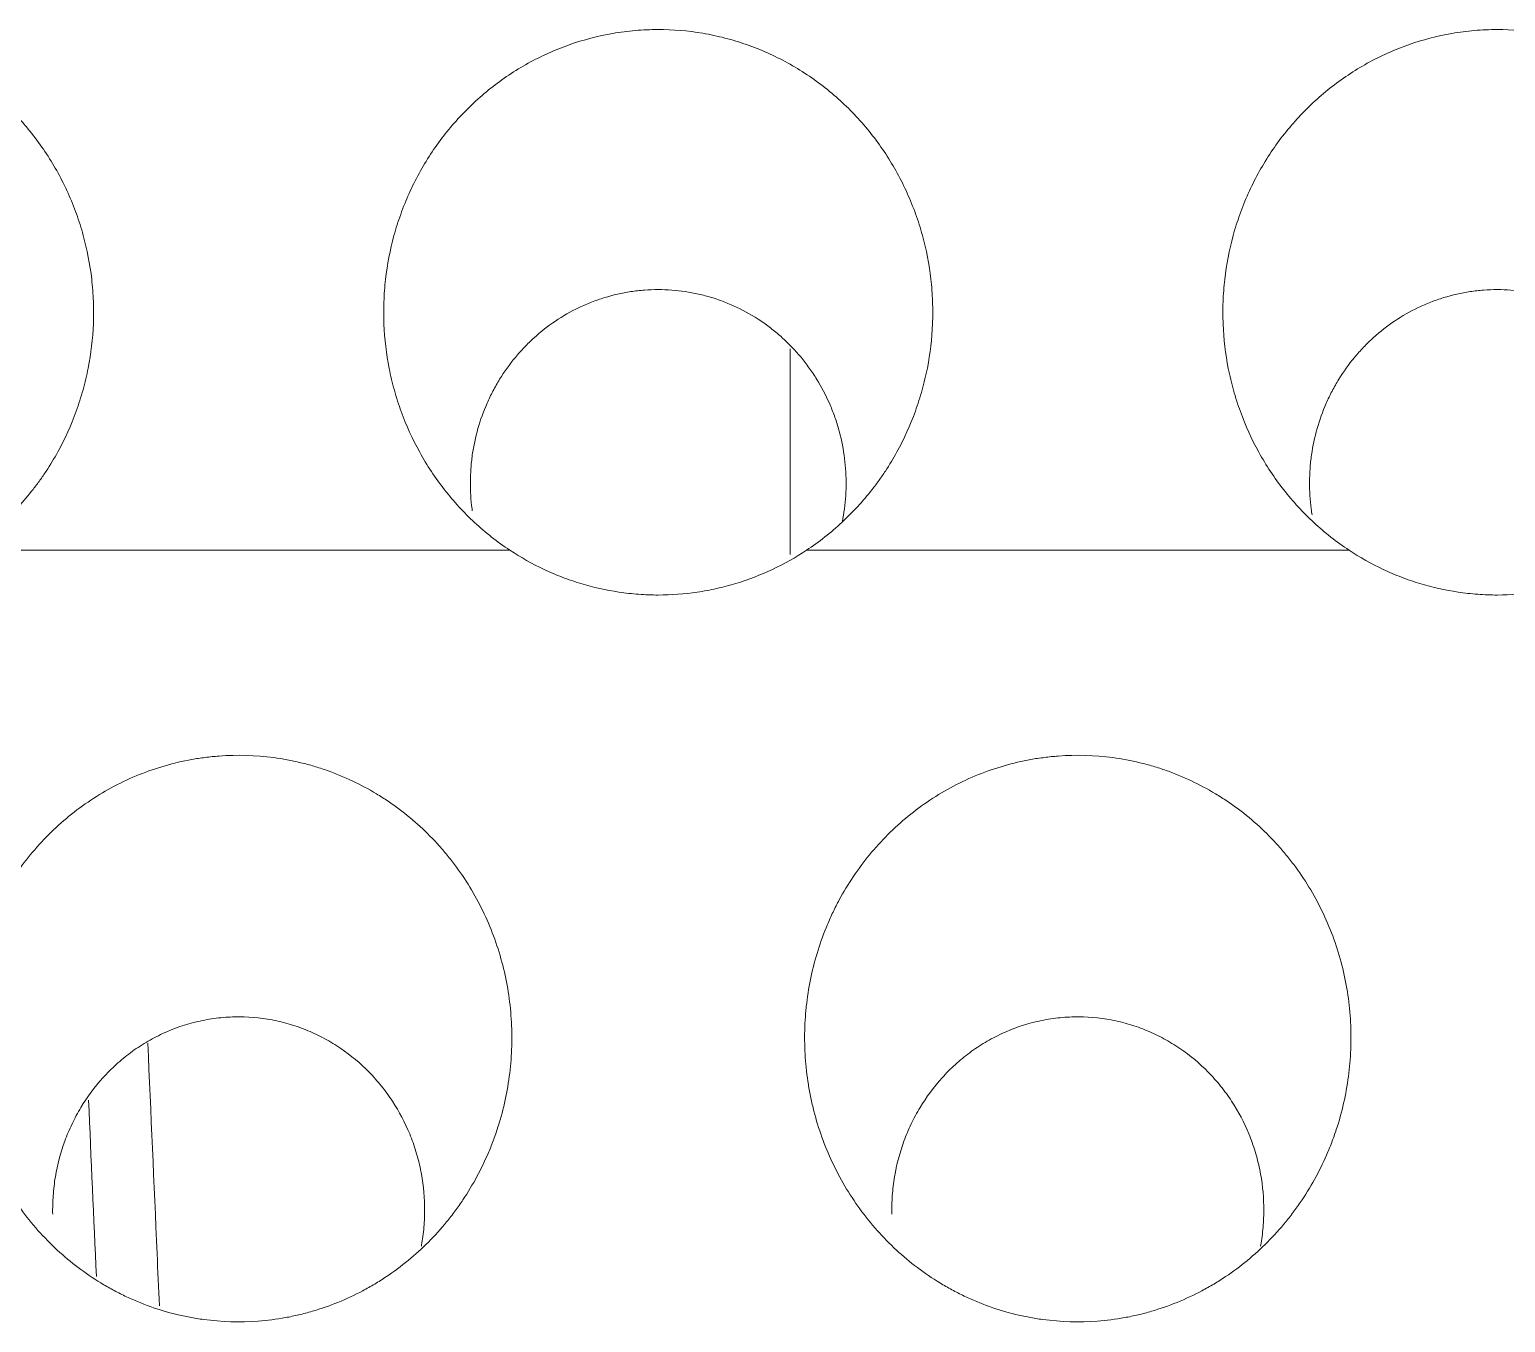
# Model space of a CAD drawing. Header units: millimetres. Extents: x 70151 to 230897, y 35202 to 113211.
# Drawn here: x 179009.68 to 179014.93, y 69174.55 to 69179.15 of the extents above; entities that cross this region are included whole.
import ezdxf

# ---------------------------------------------------------------- set-up
doc = ezdxf.new("R2010")
doc.units = ezdxf.units.MM
doc.header["$LTSCALE"] = 50
doc.layers.add('2-con', color=2, linetype='Continuous')
doc.layers.add('mark-B', color=2, linetype='Continuous', lineweight=20)

# ---------------------------------------------------------------- blocks, each defined once
blk = doc.blocks.new('무풍1WAY 대형')
at = {"layer": 'mark-B'}
blk.add_line((-357.4697, -417.8356), (-357.4697, -418.5682), dxfattribs=at)
for points, knots in [([(-357.7175, -415.5064), (-357.6791, -415.5593), (-357.6464, -415.6149), (-357.5919, -415.731), (-357.5701, -415.7915), (-357.5497, -415.8703), (-357.546, -415.8862), (-357.5394, -415.9179), (-357.5306, -415.9656), (-357.5216, -416.0455), (-357.5202, -416.1099), (-357.5214, -416.1583), (-357.5222, -416.1745), (-357.5245, -416.2069), (-357.5261, -416.2231), (-357.5357, -416.3036), (-357.5492, -416.3665), (-357.5782, -416.4585), (-357.5893, -416.4888), (-357.6082, -416.5336), (-357.6149, -416.5485), (-357.629, -416.5778), (-357.6363, -416.5923), (-357.6747, -416.6634), (-357.7106, -416.7168), (-357.772, -416.7917), (-357.7938, -416.8158), (-357.8401, -416.862), (-357.8642, -416.8838), (-357.9392, -416.9452), (-357.993, -416.9809), (-358.0794, -417.0265), (-358.1093, -417.0404), (-358.1697, -417.0647), (-358.2311, -417.0858), (-358.2941, -417.1005), (-358.3421, -417.1092), (-358.3582, -417.1116), (-358.3906, -417.1158), (-358.407, -417.1174), (-358.4888, -417.1235), (-358.5536, -417.1215), (-358.6501, -417.1087), (-358.6822, -417.1027), (-358.73, -417.0912), (-358.7459, -417.087), (-358.7772, -417.0777), (-358.7927, -417.0727), (-358.8693, -417.0457), (-358.9278, -417.018), (-358.9977, -416.9759), (-359.0116, -416.9671), (-359.0387, -416.9488), (-359.0785, -416.9205), (-359.1406, -416.8688), (-359.1861, -416.8228), (-359.2185, -416.7865), (-359.229, -416.7742), (-359.2496, -416.7488), (-359.2595, -416.7359), (-359.3075, -416.6703), (-359.3403, -416.6148), (-359.3815, -416.5273), (-359.3939, -416.4973), (-359.416, -416.436), (-359.4255, -416.405), (-359.4494, -416.3113), (-359.4595, -416.2478), (-359.4658, -416.1509), (-359.4664, -416.1182), (-359.4645, -416.0535), (-359.4621, -416.0213), (-359.4505, -415.9256), (-359.4369, -415.8626), (-359.4124, -415.7851), (-359.4071, -415.7696), (-359.3958, -415.7391), (-359.3779, -415.694), (-359.3431, -415.6214), (-359.3099, -415.5661), (-359.2829, -415.5258), (-359.2736, -415.5125), (-359.2542, -415.4864), (-359.2442, -415.4734), (-359.1925, -415.4103), (-359.1469, -415.3645), (-359.0722, -415.3029), (-359.0462, -415.2835), (-359.0056, -415.2563), (-358.9917, -415.2475), (-358.9636, -415.2307), (-358.9494, -415.2227), (-358.8775, -415.1845), (-358.8176, -415.1601), (-358.7396, -415.1374), (-358.7239, -415.1332), (-358.6921, -415.1257), (-358.676, -415.1224), (-358.6276, -415.1136), (-358.5952, -415.1095), (-358.4982, -415.1022), (-358.4333, -415.1041), (-358.352, -415.1151), (-358.3358, -415.1177), (-358.3036, -415.1238), (-358.2559, -415.1341), (-358.1782, -415.1574), (-358.1182, -415.1823), (-358.0739, -415.2034), (-358.0593, -415.2108), (-358.0305, -415.2264), (-358.0163, -415.2346), (-357.9469, -415.2769), (-357.8953, -415.3159), (-357.8236, -415.3822), (-357.8006, -415.4056), (-357.7572, -415.4545), (-357.7368, -415.4799), (-357.7175, -415.5064)], [0, 0, 0, 0, 0.03125, 0.03125, 0.0625, 0.0625, 0.070312, 0.070312, 0.078125, 0.09375, 0.109375, 0.109375, 0.117187, 0.117187, 0.125, 0.125, 0.15625, 0.15625, 0.171875, 0.171875, 0.179687, 0.179687, 0.1875, 0.1875, 0.21875, 0.21875, 0.234375, 0.234375, 0.25, 0.25, 0.28125, 0.28125, 0.296875, 0.296875, 0.3125, 0.328125, 0.328125, 0.335937, 0.335937, 0.34375, 0.34375, 0.375, 0.375, 0.390625, 0.390625, 0.398437, 0.398437, 0.40625, 0.40625, 0.4375, 0.4375, 0.445312, 0.445312, 0.453125, 0.46875, 0.484375, 0.484375, 0.492187, 0.492187, 0.5, 0.5, 0.53125, 0.53125, 0.546875, 0.546875, 0.5625, 0.5625, 0.59375, 0.59375, 0.609375, 0.609375, 0.625, 0.625, 0.65625, 0.65625, 0.664062, 0.664062, 0.671875, 0.6875, 0.703125, 0.703125, 0.710937, 0.710937, 0.71875, 0.71875, 0.75, 0.75, 0.765625, 0.765625, 0.773437, 0.773437, 0.78125, 0.78125, 0.8125, 0.8125, 0.820312, 0.820312, 0.828125, 0.828125, 0.84375, 0.84375, 0.875, 0.875, 0.882812, 0.882812, 0.890625, 0.90625, 0.921875, 0.921875, 0.929687, 0.929687, 0.9375, 0.9375, 0.96875, 0.96875, 0.984375, 0.984375, 1, 1, 1, 1]), ([(-354.73, -415.5064), (-354.6915, -415.5593), (-354.6589, -415.6149), (-354.6044, -415.731), (-354.5825, -415.7915), (-354.5622, -415.8703), (-354.5585, -415.8862), (-354.5519, -415.9179), (-354.5431, -415.9656), (-354.534, -416.0455), (-354.5326, -416.1099), (-354.5339, -416.1583), (-354.5347, -416.1745), (-354.537, -416.2069), (-354.5385, -416.2231), (-354.5481, -416.3036), (-354.5617, -416.3665), (-354.5906, -416.4585), (-354.6017, -416.4888), (-354.6207, -416.5336), (-354.6274, -416.5485), (-354.6414, -416.5778), (-354.6488, -416.5923), (-354.6872, -416.6634), (-354.723, -416.7168), (-354.7845, -416.7917), (-354.8063, -416.8158), (-354.8525, -416.862), (-354.8766, -416.8838), (-354.9517, -416.9452), (-355.0054, -416.9809), (-355.0919, -417.0265), (-355.1218, -417.0404), (-355.1822, -417.0647), (-355.2435, -417.0858), (-355.3066, -417.1005), (-355.3546, -417.1092), (-355.3707, -417.1116), (-355.4031, -417.1158), (-355.4195, -417.1174), (-355.5012, -417.1235), (-355.5661, -417.1215), (-355.6626, -417.1087), (-355.6946, -417.1027), (-355.7425, -417.0912), (-355.7583, -417.087), (-355.7897, -417.0777), (-355.8051, -417.0727), (-355.8817, -417.0457), (-355.9403, -417.018), (-356.0102, -416.9759), (-356.024, -416.9671), (-356.0511, -416.9488), (-356.0909, -416.9205), (-356.1531, -416.8688), (-356.1985, -416.8228), (-356.231, -416.7865), (-356.2415, -416.7742), (-356.262, -416.7488), (-356.272, -416.7359), (-356.32, -416.6703), (-356.3528, -416.6148), (-356.394, -416.5273), (-356.4064, -416.4973), (-356.4284, -416.436), (-356.4379, -416.405), (-356.4619, -416.3113), (-356.472, -416.2478), (-356.4783, -416.1509), (-356.4788, -416.1182), (-356.477, -416.0535), (-356.4746, -416.0213), (-356.4629, -415.9256), (-356.4494, -415.8626), (-356.4248, -415.7851), (-356.4195, -415.7696), (-356.4083, -415.7391), (-356.3904, -415.694), (-356.3555, -415.6214), (-356.3223, -415.5661), (-356.2954, -415.5258), (-356.286, -415.5125), (-356.2667, -415.4864), (-356.2566, -415.4734), (-356.205, -415.4103), (-356.1594, -415.3645), (-356.0846, -415.3029), (-356.0586, -415.2835), (-356.018, -415.2563), (-356.0042, -415.2475), (-355.9761, -415.2307), (-355.9618, -415.2227), (-355.89, -415.1845), (-355.8301, -415.1601), (-355.7521, -415.1374), (-355.7363, -415.1332), (-355.7045, -415.1257), (-355.6884, -415.1224), (-355.64, -415.1136), (-355.6077, -415.1095), (-355.5106, -415.1022), (-355.4458, -415.1041), (-355.3644, -415.1151), (-355.3482, -415.1177), (-355.3161, -415.1238), (-355.2683, -415.1341), (-355.1907, -415.1574), (-355.1306, -415.1823), (-355.0864, -415.2034), (-355.0717, -415.2108), (-355.0429, -415.2264), (-355.0288, -415.2346), (-354.9593, -415.2769), (-354.9077, -415.3159), (-354.8361, -415.3822), (-354.8131, -415.4056), (-354.7697, -415.4545), (-354.7492, -415.4799), (-354.73, -415.5064)], [0, 0, 0, 0, 0.03125, 0.03125, 0.0625, 0.0625, 0.070312, 0.070312, 0.078125, 0.09375, 0.109375, 0.109375, 0.117187, 0.117187, 0.125, 0.125, 0.15625, 0.15625, 0.171875, 0.171875, 0.179687, 0.179687, 0.1875, 0.1875, 0.21875, 0.21875, 0.234375, 0.234375, 0.25, 0.25, 0.28125, 0.28125, 0.296875, 0.296875, 0.3125, 0.328125, 0.328125, 0.335938, 0.335938, 0.34375, 0.34375, 0.375, 0.375, 0.390625, 0.390625, 0.398438, 0.398438, 0.40625, 0.40625, 0.4375, 0.4375, 0.445313, 0.445313, 0.453125, 0.46875, 0.484375, 0.484375, 0.492188, 0.492188, 0.5, 0.5, 0.53125, 0.53125, 0.546875, 0.546875, 0.5625, 0.5625, 0.59375, 0.59375, 0.609375, 0.609375, 0.625, 0.625, 0.65625, 0.65625, 0.664063, 0.664063, 0.671875, 0.6875, 0.703125, 0.703125, 0.710938, 0.710938, 0.71875, 0.71875, 0.75, 0.75, 0.765625, 0.765625, 0.773438, 0.773438, 0.78125, 0.78125, 0.8125, 0.8125, 0.820313, 0.820313, 0.828125, 0.828125, 0.84375, 0.84375, 0.875, 0.875, 0.882813, 0.882813, 0.890625, 0.90625, 0.921875, 0.921875, 0.929688, 0.929688, 0.9375, 0.9375, 0.96875, 0.96875, 0.984375, 0.984375, 1, 1, 1, 1]), ([(-355.1824, -416.0963), (-355.1934, -415.8468), (-355.2044, -415.5973), (-355.2181, -415.2857), (-355.2208, -415.2237), (-355.2236, -415.1616)], [0, 0, 0, 0, 0.800791, 0.800791, 1, 1, 1, 1]), ([(-357.8313, -415.4879), (-357.8308, -415.5101), (-357.8314, -415.5323), (-357.8345, -415.5765), (-357.8372, -415.5986), (-357.8481, -415.6641), (-357.8593, -415.7065), (-357.882, -415.7685), (-357.8905, -415.7888), (-357.9049, -415.8189), (-357.9099, -415.8288), (-357.9204, -415.8483), (-357.9259, -415.8579), (-357.9543, -415.9051), (-357.9805, -415.9405), (-358.025, -415.9898), (-358.0409, -416.0057), (-358.0737, -416.0355), (-358.1078, -416.0635), (-358.1538, -416.0941), (-358.1828, -416.1104), (-358.2025, -416.1208), (-358.2126, -416.1257), (-358.2631, -416.1492), (-358.3049, -416.1636), (-358.3696, -416.1786), (-358.3916, -416.1826), (-358.436, -416.1881), (-358.4582, -416.1897), (-358.5245, -416.1911), (-358.5686, -416.1874), (-358.6235, -416.177), (-358.6344, -416.1747), (-358.6561, -416.1694), (-358.6668, -416.1665), (-358.6986, -416.1569), (-358.7402, -416.1421), (-358.79, -416.1183), (-358.8189, -416.1017), (-358.838, -416.0901), (-358.8474, -416.0841), (-358.8933, -416.0529), (-358.927, -416.0246), (-358.9732, -415.9774), (-358.9879, -415.9609), (-359.0088, -415.9349), (-359.0155, -415.9261), (-359.0286, -415.9081), (-359.0349, -415.899), (-359.065, -415.853), (-359.0855, -415.8141), (-359.1064, -415.7633), (-359.1103, -415.753), (-359.1178, -415.7321), (-359.1213, -415.7216), (-359.131, -415.6898), (-359.1364, -415.6684), (-359.1497, -415.6039), (-359.1545, -415.5603), (-359.1557, -415.4941), (-359.1551, -415.4718), (-359.1518, -415.4278), (-359.1492, -415.4059), (-359.145, -415.381), (-359.1444, -415.3777), (-359.1438, -415.3744)], [0, 0, 0, 0, 0.029281, 0.029281, 0.058562, 0.058562, 0.117123, 0.117123, 0.146404, 0.146404, 0.161045, 0.161045, 0.175685, 0.175685, 0.234247, 0.234247, 0.263528, 0.263528, 0.292809, 0.322089, 0.33673, 0.33673, 0.35137, 0.35137, 0.409932, 0.409932, 0.439213, 0.439213, 0.468494, 0.468494, 0.527055, 0.527055, 0.541696, 0.541696, 0.556336, 0.556336, 0.585617, 0.614898, 0.629538, 0.629538, 0.644179, 0.644179, 0.702741, 0.702741, 0.732021, 0.732021, 0.746662, 0.746662, 0.761302, 0.761302, 0.819864, 0.819864, 0.834504, 0.834504, 0.849145, 0.849145, 0.878426, 0.878426, 0.936987, 0.936987, 0.966268, 0.966268, 0.995549, 0.995549, 1, 1, 1, 1]), ([(-354.8437, -415.4879), (-354.8433, -415.5101), (-354.8438, -415.5323), (-354.847, -415.5765), (-354.8496, -415.5986), (-354.8605, -415.6641), (-354.8717, -415.7065), (-354.8944, -415.7685), (-354.903, -415.7888), (-354.9173, -415.8189), (-354.9224, -415.8288), (-354.9329, -415.8483), (-354.9383, -415.8579), (-354.9668, -415.9051), (-354.9929, -415.9405), (-355.0375, -415.9898), (-355.0533, -416.0057), (-355.0862, -416.0355), (-355.1203, -416.0635), (-355.1662, -416.0941), (-355.1953, -416.1104), (-355.215, -416.1208), (-355.225, -416.1257), (-355.2756, -416.1492), (-355.3174, -416.1636), (-355.3821, -416.1786), (-355.404, -416.1826), (-355.4485, -416.1881), (-355.4706, -416.1897), (-355.537, -416.1911), (-355.5811, -416.1874), (-355.6359, -416.177), (-355.6469, -416.1747), (-355.6685, -416.1694), (-355.6793, -416.1665), (-355.7111, -416.1569), (-355.7526, -416.1421), (-355.8025, -416.1183), (-355.8314, -416.1017), (-355.8504, -416.0901), (-355.8598, -416.0841), (-355.9058, -416.0529), (-355.9395, -416.0246), (-355.9857, -415.9774), (-356.0003, -415.9609), (-356.0212, -415.9349), (-356.028, -415.9261), (-356.041, -415.9081), (-356.0473, -415.899), (-356.0775, -415.853), (-356.0979, -415.8141), (-356.1188, -415.7633), (-356.1228, -415.753), (-356.1302, -415.7321), (-356.1337, -415.7216), (-356.1435, -415.6898), (-356.1489, -415.6684), (-356.1621, -415.6039), (-356.167, -415.5603), (-356.1682, -415.4941), (-356.1676, -415.4718), (-356.1643, -415.4278), (-356.1616, -415.4059), (-356.1574, -415.381), (-356.1568, -415.3777), (-356.1562, -415.3744)], [0, 0, 0, 0, 0.029281, 0.029281, 0.058562, 0.058562, 0.117123, 0.117123, 0.146404, 0.146404, 0.161045, 0.161045, 0.175685, 0.175685, 0.234247, 0.234247, 0.263528, 0.263528, 0.292809, 0.322089, 0.33673, 0.33673, 0.35137, 0.35137, 0.409932, 0.409932, 0.439213, 0.439213, 0.468494, 0.468494, 0.527055, 0.527055, 0.541696, 0.541696, 0.556336, 0.556336, 0.585617, 0.614898, 0.629538, 0.629538, 0.644179, 0.644179, 0.702741, 0.702741, 0.732021, 0.732021, 0.746662, 0.746662, 0.761302, 0.761302, 0.819864, 0.819864, 0.834504, 0.834504, 0.849145, 0.849145, 0.878426, 0.878426, 0.936987, 0.936987, 0.966268, 0.966268, 0.995549, 0.995549, 1, 1, 1, 1]), ([(-359.4591, -417.8514), (-359.4977, -417.8259), (-359.5382, -417.8031), (-359.6017, -417.7731), (-359.6234, -417.7639), (-359.667, -417.7471), (-359.6891, -417.7395), (-359.7557, -417.7194), (-359.801, -417.7092), (-359.8702, -417.6989), (-359.8935, -417.6963), (-359.9405, -417.6928), (-359.9639, -417.6919), (-360.0339, -417.6919), (-360.0803, -417.6954), (-360.1493, -417.7056), (-360.1722, -417.7099), (-360.2179, -417.7201), (-360.2407, -417.7261), (-360.308, -417.7465), (-360.3948, -417.78), (-360.4759, -417.8255), (-360.515, -417.8514)], [0, 0, 0, 0, 0.125, 0.125, 0.1875, 0.1875, 0.25, 0.25, 0.375, 0.375, 0.4375, 0.4375, 0.5, 0.5, 0.625, 0.625, 0.6875, 0.6875, 0.75, 0.75, 0.875, 1, 1, 1, 1]), ([(-356.4715, -417.8514), (-356.5102, -417.8259), (-356.5506, -417.8031), (-356.6142, -417.7731), (-356.6359, -417.7639), (-356.6795, -417.7471), (-356.7015, -417.7395), (-356.7682, -417.7194), (-356.8135, -417.7092), (-356.8827, -417.6989), (-356.9059, -417.6963), (-356.9529, -417.6928), (-356.9764, -417.6919), (-357.0464, -417.6919), (-357.0927, -417.6954), (-357.1617, -417.7056), (-357.1847, -417.7099), (-357.2303, -417.7201), (-357.2532, -417.7261), (-357.3205, -417.7465), (-357.4072, -417.78), (-357.4884, -417.8255), (-357.5275, -417.8514)], [0, 0, 0, 0, 0.125, 0.125, 0.1875, 0.1875, 0.25, 0.25, 0.375, 0.375, 0.4375, 0.4375, 0.5, 0.5, 0.625, 0.625, 0.6875, 0.6875, 0.75, 0.75, 0.875, 1, 1, 1, 1]), ([(-359.4591, -417.8514), (-359.4141, -417.8812), (-359.3723, -417.9141), (-359.2947, -417.986), (-359.259, -418.0249), (-359.2098, -418.0876), (-359.1942, -418.1093), (-359.1646, -418.1541), (-359.1508, -418.1769), (-359.1122, -418.2467), (-359.0903, -418.2949), (-359.063, -418.3697), (-359.0548, -418.3951), (-359.0405, -418.4466), (-359.0343, -418.4726), (-359.0189, -418.5507), (-359.0128, -418.6032), (-359.0095, -418.6825), (-359.0094, -418.709), (-359.0113, -418.7622), (-359.0133, -418.789), (-359.0223, -418.8683), (-359.0323, -418.9202), (-359.0532, -418.9967), (-359.0612, -419.0219), (-359.0746, -419.0594), (-359.0793, -419.0719), (-359.0893, -419.0966), (-359.0946, -419.109), (-359.122, -419.17), (-359.1475, -419.2166), (-359.2054, -419.3051), (-359.2379, -419.3472), (-359.283, -419.3967), (-359.2923, -419.4065), (-359.3111, -419.4256), (-359.3399, -419.4536), (-359.3702, -419.4796), (-359.4326, -419.5291), (-359.4769, -419.5587), (-359.5472, -419.5977), (-359.5714, -419.6098), (-359.6205, -419.6319), (-359.6453, -419.6418), (-359.7208, -419.6684), (-359.7724, -419.6819), (-359.8385, -419.6933), (-359.8518, -419.6953), (-359.8786, -419.6988), (-359.8921, -419.7003), (-359.9324, -419.7037), (-359.9592, -419.7049), (-360.0394, -419.705), (-360.0926, -419.7006), (-360.1588, -419.6894), (-360.1721, -419.6868), (-360.1985, -419.6812), (-360.2117, -419.6781), (-360.2508, -419.668), (-360.2764, -419.6602), (-360.3521, -419.6337), (-360.4008, -419.612), (-360.4713, -419.5732), (-360.4944, -419.5591), (-360.5392, -419.5294), (-360.5608, -419.5137), (-360.6235, -419.4642), (-360.6625, -419.428), (-360.7166, -419.3688), (-360.734, -419.3482), (-360.7668, -419.3059), (-360.7823, -419.2842), (-360.826, -419.2176), (-360.8515, -419.1712), (-360.8789, -419.1105), (-360.8841, -419.0983), (-360.8942, -419.0735), (-360.8989, -419.0609), (-360.9125, -419.0232), (-360.9205, -418.9979), (-360.9416, -418.9212), (-360.9516, -418.8693), (-360.9607, -418.7903), (-360.9627, -418.7638), (-360.9647, -418.7103), (-360.9646, -418.6836), (-360.9614, -418.6041), (-360.9553, -418.5517), (-360.9401, -418.4738), (-360.934, -418.448), (-360.9197, -418.3966), (-360.9116, -418.371), (-360.8843, -418.2959), (-360.8624, -418.2477), (-360.8241, -418.1782), (-360.8104, -418.1555), (-360.7884, -418.1221), (-360.7809, -418.1111), (-360.7653, -418.0894), (-360.7572, -418.0786), (-360.7159, -418.0257), (-360.6799, -417.9865), (-360.602, -417.9142), (-360.5601, -417.8812), (-360.515, -417.8514)], [0, 0, 0, 0, 0.03125, 0.03125, 0.0625, 0.0625, 0.078125, 0.078125, 0.09375, 0.09375, 0.125, 0.125, 0.140625, 0.140625, 0.15625, 0.15625, 0.1875, 0.1875, 0.203125, 0.203125, 0.21875, 0.21875, 0.25, 0.25, 0.265625, 0.265625, 0.273437, 0.273437, 0.28125, 0.28125, 0.3125, 0.3125, 0.34375, 0.34375, 0.351562, 0.351562, 0.359375, 0.375, 0.375, 0.40625, 0.40625, 0.421875, 0.421875, 0.4375, 0.4375, 0.46875, 0.46875, 0.476562, 0.476562, 0.484375, 0.484375, 0.5, 0.5, 0.53125, 0.53125, 0.539062, 0.539062, 0.546875, 0.546875, 0.5625, 0.5625, 0.59375, 0.59375, 0.609375, 0.609375, 0.625, 0.625, 0.65625, 0.65625, 0.671875, 0.671875, 0.6875, 0.6875, 0.71875, 0.71875, 0.726562, 0.726562, 0.734375, 0.734375, 0.75, 0.75, 0.78125, 0.78125, 0.796875, 0.796875, 0.8125, 0.8125, 0.84375, 0.84375, 0.859375, 0.859375, 0.875, 0.875, 0.90625, 0.90625, 0.921875, 0.921875, 0.929688, 0.929688, 0.9375, 0.9375, 0.96875, 0.96875, 1, 1, 1, 1]), ([(-356.4715, -417.8514), (-356.4265, -417.8812), (-356.3847, -417.9141), (-356.3072, -417.986), (-356.2714, -418.0249), (-356.2223, -418.0876), (-356.2066, -418.1093), (-356.177, -418.1541), (-356.1632, -418.1769), (-356.1246, -418.2467), (-356.1027, -418.2949), (-356.0754, -418.3697), (-356.0673, -418.3951), (-356.0529, -418.4466), (-356.0468, -418.4726), (-356.0314, -418.5507), (-356.0252, -418.6032), (-356.022, -418.6825), (-356.0219, -418.709), (-356.0238, -418.7622), (-356.0258, -418.789), (-356.0348, -418.8683), (-356.0448, -418.9202), (-356.0657, -418.9967), (-356.0736, -419.0219), (-356.0871, -419.0594), (-356.0918, -419.0719), (-356.1018, -419.0966), (-356.107, -419.109), (-356.1345, -419.17), (-356.16, -419.2166), (-356.2179, -419.3051), (-356.2503, -419.3472), (-356.2954, -419.3967), (-356.3047, -419.4065), (-356.3236, -419.4256), (-356.3524, -419.4536), (-356.3826, -419.4796), (-356.4451, -419.5291), (-356.4893, -419.5587), (-356.5597, -419.5977), (-356.5839, -419.6098), (-356.6329, -419.6319), (-356.6578, -419.6418), (-356.7333, -419.6684), (-356.7848, -419.6819), (-356.851, -419.6933), (-356.8643, -419.6953), (-356.8911, -419.6988), (-356.9046, -419.7003), (-356.9449, -419.7037), (-356.9717, -419.7049), (-357.0519, -419.705), (-357.1051, -419.7006), (-357.1713, -419.6894), (-357.1845, -419.6868), (-357.2109, -419.6812), (-357.2241, -419.6781), (-357.2632, -419.668), (-357.2889, -419.6602), (-357.3645, -419.6337), (-357.4133, -419.612), (-357.4837, -419.5732), (-357.5069, -419.5591), (-357.5516, -419.5294), (-357.5733, -419.5137), (-357.636, -419.4642), (-357.6749, -419.428), (-357.7291, -419.3688), (-357.7464, -419.3482), (-357.7793, -419.3059), (-357.7948, -419.2842), (-357.8384, -419.2176), (-357.864, -419.1712), (-357.8913, -419.1105), (-357.8966, -419.0983), (-357.9066, -419.0735), (-357.9114, -419.0609), (-357.925, -419.0232), (-357.933, -418.9979), (-357.954, -418.9212), (-357.9641, -418.8693), (-357.9731, -418.7903), (-357.9751, -418.7638), (-357.9771, -418.7103), (-357.9771, -418.6836), (-357.9739, -418.6041), (-357.9677, -418.5517), (-357.9525, -418.4738), (-357.9464, -418.448), (-357.9322, -418.3966), (-357.924, -418.371), (-357.8967, -418.2959), (-357.8748, -418.2477), (-357.8365, -418.1782), (-357.8228, -418.1555), (-357.8009, -418.1221), (-357.7933, -418.1111), (-357.7777, -418.0894), (-357.7697, -418.0786), (-357.7284, -418.0257), (-357.6923, -417.9865), (-357.6144, -417.9142), (-357.5725, -417.8812), (-357.5275, -417.8514)], [0, 0, 0, 0, 0.03125, 0.03125, 0.0625, 0.0625, 0.078125, 0.078125, 0.09375, 0.09375, 0.125, 0.125, 0.140625, 0.140625, 0.15625, 0.15625, 0.1875, 0.1875, 0.203125, 0.203125, 0.21875, 0.21875, 0.25, 0.25, 0.265625, 0.265625, 0.273438, 0.273438, 0.28125, 0.28125, 0.3125, 0.3125, 0.34375, 0.34375, 0.351563, 0.351563, 0.359375, 0.375, 0.375, 0.40625, 0.40625, 0.421875, 0.421875, 0.4375, 0.4375, 0.46875, 0.46875, 0.476563, 0.476563, 0.484375, 0.484375, 0.5, 0.5, 0.53125, 0.53125, 0.539063, 0.539063, 0.546875, 0.546875, 0.5625, 0.5625, 0.59375, 0.59375, 0.609375, 0.609375, 0.625, 0.625, 0.65625, 0.65625, 0.671875, 0.671875, 0.6875, 0.6875, 0.71875, 0.71875, 0.726563, 0.726563, 0.734375, 0.734375, 0.75, 0.75, 0.78125, 0.78125, 0.796875, 0.796875, 0.8125, 0.8125, 0.84375, 0.84375, 0.859375, 0.859375, 0.875, 0.875, 0.90625, 0.90625, 0.921875, 0.921875, 0.929688, 0.929688, 0.9375, 0.9375, 0.96875, 0.96875, 1, 1, 1, 1]), ([(-353.484, -417.8514), (-353.439, -417.8812), (-353.3972, -417.9141), (-353.3196, -417.986), (-353.2839, -418.0249), (-353.2347, -418.0876), (-353.2191, -418.1093), (-353.1895, -418.1541), (-353.1757, -418.1769), (-353.1371, -418.2467), (-353.1152, -418.2949), (-353.0879, -418.3697), (-353.0797, -418.3951), (-353.0654, -418.4466), (-353.0592, -418.4726), (-353.0438, -418.5507), (-353.0377, -418.6032), (-353.0344, -418.6825), (-353.0343, -418.709), (-353.0362, -418.7622), (-353.0382, -418.789), (-353.0472, -418.8683), (-353.0572, -418.9202), (-353.0781, -418.9967), (-353.0861, -419.0219), (-353.0995, -419.0594), (-353.1042, -419.0719), (-353.1142, -419.0966), (-353.1195, -419.109), (-353.1469, -419.17), (-353.1724, -419.2166), (-353.2303, -419.3051), (-353.2628, -419.3472), (-353.3079, -419.3967), (-353.3172, -419.4065), (-353.336, -419.4256), (-353.3648, -419.4536), (-353.3951, -419.4796), (-353.4575, -419.5291), (-353.5018, -419.5587), (-353.5721, -419.5977), (-353.5964, -419.6098), (-353.6454, -419.6319), (-353.6702, -419.6418), (-353.7457, -419.6684), (-353.7973, -419.6819), (-353.8634, -419.6933), (-353.8767, -419.6953), (-353.9035, -419.6988), (-353.917, -419.7003), (-353.9573, -419.7037), (-353.9841, -419.7049), (-354.0643, -419.705), (-354.1175, -419.7006), (-354.1837, -419.6894), (-354.197, -419.6868), (-354.2234, -419.6812), (-354.2366, -419.6781), (-354.2757, -419.668), (-354.3013, -419.6602), (-354.377, -419.6337), (-354.4257, -419.612), (-354.4962, -419.5732), (-354.5193, -419.5591), (-354.5641, -419.5294), (-354.5857, -419.5137), (-354.6484, -419.4642), (-354.6874, -419.428), (-354.7415, -419.3688), (-354.7589, -419.3482), (-354.7917, -419.3059), (-354.8072, -419.2842), (-354.8509, -419.2176), (-354.8764, -419.1712), (-354.9038, -419.1105), (-354.909, -419.0983), (-354.9191, -419.0735), (-354.9238, -419.0609), (-354.9374, -419.0232), (-354.9454, -418.9979), (-354.9665, -418.9212), (-354.9765, -418.8693), (-354.9856, -418.7903), (-354.9876, -418.7638), (-354.9896, -418.7103), (-354.9895, -418.6836), (-354.9863, -418.6041), (-354.9802, -418.5517), (-354.965, -418.4738), (-354.9589, -418.448), (-354.9446, -418.3966), (-354.9365, -418.371), (-354.9092, -418.2959), (-354.8873, -418.2477), (-354.849, -418.1782), (-354.8353, -418.1555), (-354.8133, -418.1221), (-354.8058, -418.1111), (-354.7902, -418.0894), (-354.7821, -418.0786), (-354.7408, -418.0257), (-354.7048, -417.9865), (-354.6269, -417.9142), (-354.585, -417.8812), (-354.5399, -417.8514)], [0, 0, 0, 0, 0.03125, 0.03125, 0.0625, 0.0625, 0.078125, 0.078125, 0.09375, 0.09375, 0.125, 0.125, 0.140625, 0.140625, 0.15625, 0.15625, 0.1875, 0.1875, 0.203125, 0.203125, 0.21875, 0.21875, 0.25, 0.25, 0.265625, 0.265625, 0.273438, 0.273438, 0.28125, 0.28125, 0.3125, 0.3125, 0.34375, 0.34375, 0.351563, 0.351563, 0.359375, 0.375, 0.375, 0.40625, 0.40625, 0.421875, 0.421875, 0.4375, 0.4375, 0.46875, 0.46875, 0.476563, 0.476563, 0.484375, 0.484375, 0.5, 0.5, 0.53125, 0.53125, 0.539063, 0.539063, 0.546875, 0.546875, 0.5625, 0.5625, 0.59375, 0.59375, 0.609375, 0.609375, 0.625, 0.625, 0.65625, 0.65625, 0.671875, 0.671875, 0.6875, 0.6875, 0.71875, 0.71875, 0.726563, 0.726563, 0.734375, 0.734375, 0.75, 0.75, 0.78125, 0.78125, 0.796875, 0.796875, 0.8125, 0.8125, 0.84375, 0.84375, 0.859375, 0.859375, 0.875, 0.875, 0.90625, 0.90625, 0.921875, 0.921875, 0.929688, 0.929688, 0.9375, 0.9375, 0.96875, 0.96875, 1, 1, 1, 1]), ([(-357.655, -417.9534), (-357.658, -417.9683), (-357.6604, -417.9832), (-357.6645, -418.0141), (-357.666, -418.03), (-357.668, -418.0621), (-357.6685, -418.0783), (-357.6682, -418.1266), (-357.6635, -418.1903), (-357.6503, -418.2529), (-357.6371, -418.2993), (-357.6321, -418.3148), (-357.6212, -418.3451), (-357.6153, -418.36), (-357.5959, -418.4039), (-357.5811, -418.4323), (-357.5558, -418.4733), (-357.5469, -418.4867), (-357.528, -418.513), (-357.5181, -418.5258), (-357.4872, -418.563), (-357.465, -418.5862), (-357.4293, -418.6185), (-357.417, -418.6289), (-357.3916, -418.6488), (-357.3784, -418.6584), (-357.3379, -418.6856), (-357.2819, -418.7175), (-357.2217, -418.7411), (-357.175, -418.7554), (-357.1592, -418.7596), (-357.1276, -418.7668), (-357.1118, -418.7698), (-357.0639, -418.7769), (-357.0318, -418.7793), (-356.9831, -418.7793), (-356.9667, -418.7787), (-356.9342, -418.7763), (-356.9181, -418.7744), (-356.8702, -418.7672), (-356.8389, -418.76), (-356.7926, -418.7458), (-356.7773, -418.7404), (-356.7471, -418.7286), (-356.7321, -418.7221), (-356.6882, -418.7011), (-356.6324, -418.6691), (-356.5818, -418.6295), (-356.5457, -418.5968), (-356.534, -418.5854), (-356.5118, -418.5622), (-356.5011, -418.5502), (-356.4704, -418.5132), (-356.4518, -418.4872), (-356.4266, -418.4463), (-356.4186, -418.4323), (-356.4036, -418.4037), (-356.3965, -418.3891), (-356.3772, -418.345), (-356.3556, -418.2849), (-356.3422, -418.2223), (-356.3354, -418.1744), (-356.3337, -418.1583), (-356.3314, -418.1263), (-356.3307, -418.1103), (-356.3305, -418.0625), (-356.3324, -418.0306), (-356.3369, -417.9966), (-356.3372, -417.9943), (-356.3375, -417.9919)], [0, 0, 0, 0, 0.019329, 0.019329, 0.039698, 0.039698, 0.060066, 0.060066, 0.100804, 0.141541, 0.141541, 0.16191, 0.16191, 0.182278, 0.182278, 0.223016, 0.223016, 0.243384, 0.243384, 0.263753, 0.263753, 0.30449, 0.30449, 0.324859, 0.324859, 0.345228, 0.345228, 0.385965, 0.426702, 0.426702, 0.447071, 0.447071, 0.46744, 0.46744, 0.508177, 0.508177, 0.528546, 0.528546, 0.548915, 0.548915, 0.589652, 0.589652, 0.610021, 0.610021, 0.630389, 0.630389, 0.671127, 0.711864, 0.711864, 0.732233, 0.732233, 0.752601, 0.752601, 0.793339, 0.793339, 0.813707, 0.813707, 0.834076, 0.834076, 0.874813, 0.915551, 0.915551, 0.935919, 0.935919, 0.956288, 0.956288, 0.997025, 0.997025, 1, 1, 1, 1]), ([(-360.644, -417.9607), (-360.6463, -417.9731), (-360.6483, -417.9856), (-360.652, -418.0141), (-360.6535, -418.03), (-360.6556, -418.0621), (-360.656, -418.0783), (-360.6557, -418.1265), (-360.651, -418.1903), (-360.6378, -418.2529), (-360.6246, -418.2993), (-360.6197, -418.3148), (-360.6088, -418.3451), (-360.6028, -418.36), (-360.5835, -418.4039), (-360.5686, -418.4323), (-360.5434, -418.4733), (-360.5345, -418.4867), (-360.5156, -418.513), (-360.5057, -418.5258), (-360.4748, -418.563), (-360.4526, -418.5862), (-360.4169, -418.6185), (-360.4046, -418.6289), (-360.3791, -418.6488), (-360.3659, -418.6584), (-360.3255, -418.6856), (-360.2694, -418.7175), (-360.2093, -418.7411), (-360.1626, -418.7554), (-360.1468, -418.7596), (-360.1152, -418.7668), (-360.0993, -418.7698), (-360.0515, -418.7769), (-360.0193, -418.7793), (-359.9706, -418.7793), (-359.9543, -418.7787), (-359.9218, -418.7763), (-359.9057, -418.7744), (-359.8578, -418.7672), (-359.8264, -418.76), (-359.7802, -418.7458), (-359.7649, -418.7404), (-359.7346, -418.7286), (-359.7196, -418.7221), (-359.6758, -418.7011), (-359.62, -418.6691), (-359.5693, -418.6295), (-359.5332, -418.5968), (-359.5216, -418.5854), (-359.4993, -418.5622), (-359.4886, -418.5502), (-359.458, -418.5132), (-359.4394, -418.4872), (-359.4141, -418.4463), (-359.4061, -418.4323), (-359.3911, -418.4037), (-359.3841, -418.3891), (-359.3647, -418.345), (-359.3431, -418.2849), (-359.3298, -418.2223), (-359.323, -418.1744), (-359.3213, -418.1583), (-359.3189, -418.1263), (-359.3183, -418.1103), (-359.318, -418.0625), (-359.32, -418.0306), (-359.3251, -417.9916), (-359.3261, -417.9843), (-359.3273, -417.977)], [0, 0, 0, 0, 0.01614, 0.01614, 0.036442, 0.036442, 0.056745, 0.056745, 0.09735, 0.137955, 0.137955, 0.158257, 0.158257, 0.17856, 0.17856, 0.219165, 0.219165, 0.239467, 0.239467, 0.25977, 0.25977, 0.300375, 0.300375, 0.320678, 0.320678, 0.34098, 0.34098, 0.381585, 0.42219, 0.42219, 0.442493, 0.442493, 0.462795, 0.462795, 0.5034, 0.5034, 0.523703, 0.523703, 0.544005, 0.544005, 0.58461, 0.58461, 0.604913, 0.604913, 0.625215, 0.625215, 0.665821, 0.706426, 0.706426, 0.726728, 0.726728, 0.747031, 0.747031, 0.787636, 0.787636, 0.807938, 0.807938, 0.828241, 0.828241, 0.868846, 0.909451, 0.909451, 0.929753, 0.929753, 0.950056, 0.950056, 0.990661, 0.990661, 1, 1, 1, 1])]:
    blk.add_open_spline(points, degree=3, knots=knots, dxfattribs=at)
for points in [[(-354.9991, -415.2655), (-354.9899, -415.475), (-354.9807, -415.6845), (-354.9714, -415.8939)], [(-357.5275, -417.8514), (-358.1714, -417.8514), (-358.8152, -417.8514), (-359.4591, -417.8514)], [(-354.5399, -417.8514), (-355.1838, -417.8514), (-355.8277, -417.8514), (-356.4715, -417.8514)]]:
    blk.add_open_spline(points, degree=3, dxfattribs=at)
blk = doc.blocks.new('dpdjzjs')
at = {"layer": 'mark-B', "rotation": 180}
blk.add_blockref('무풍1WAY 대형', (178654.9147, 88751.491), dxfattribs=at)

msp = doc.modelspace()

# ---------------------------------------------------------------- block references
at = {"layer": '2-con'}
msp.add_blockref('dpdjzjs', (0, -19992.0434), dxfattribs=at)

doc.saveas('drawing.dxf')
